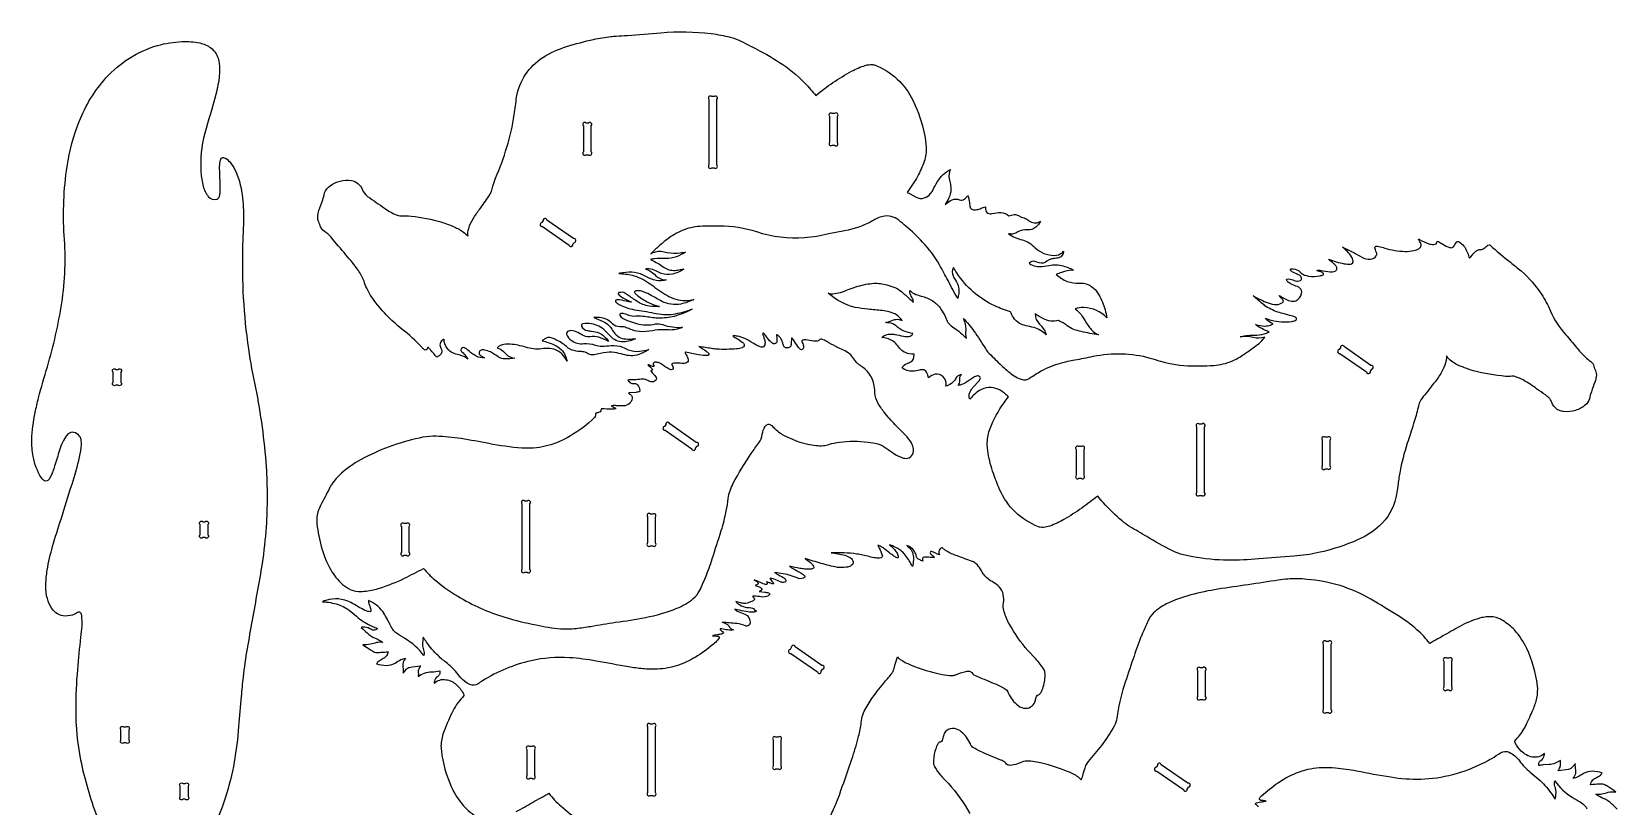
# Model space of a CAD drawing. Extents: x -16 to 86, y -47 to 59.
# Drawn here: x -16.3 to 84, y 9.8 to 58.8 of the extents above; entities that cross this region are included whole.
import ezdxf

# ---------------------------------------------------------------- set-up
doc = ezdxf.new("R2010")
doc.units = 0
doc.header["$MEASUREMENT"] = 0
doc.layers.get('0').update_dxf_attribs({"linetype": 'CONTINUOUS'})

msp = doc.modelspace()

# ---------------------------------------------------------------- linework, layer by layer
for points in [[(36.87, 46.8, -0.077275), (35.1, 46.17), (34.11, 45.98, -0.037211), (32.58, 45.73, -0.100791), (29.56, 46.11, 0.073926), (27.19, 46.48, 0.014815), (25.96, 46.46, 0.08555), (24.84, 46.19, 0.065025), (23.91, 45.66, 0.022769), (23.37, 45.21, 0.003792), (22.85, 44.73, -0.153813), (23.5, 44.89, -0.028229), (23.89, 44.81, 0.071232), (24.72, 44.79, 0.020928), (25.05, 44.83, -0.040647), (24.48, 44.54, -0.109795), (23.81, 44.43, 0.04221), (23.08, 44.41, 0.020819), (22.84, 44.37, -0.007199), (23.32, 44.12, -0.046741), (23.66, 43.89, 0.182794), (24.38, 43.68, 0.035893), (24.72, 43.73, -0.010618), (24.95, 43.76, -0.094366), (24.22, 43.44, -0.134216), (23.52, 43.49, -0.0481), (23.18, 43.65, 0.081373), (22.74, 43.78, 0.071339), (22.52, 43.76, -0.12239), (23.17, 43.34, 0.161252), (23.66, 43.09, 0.02722), (23.83, 43.07, -0.114236), (23.19, 43.03, -0.083936), (22.55, 43.3, 0.174209), (21.08, 43.52, 0.014918), (20.84, 43.48, -0.044532), (21.67, 43.37, -0.088665), (22.71, 42.9, -0.022846), (23.12, 42.6, 0.054683), (24.14, 41.97, 0.146721), (25.35, 41.79, 0.029606), (25.58, 41.84, -0.064796), (24.75, 41.55, -0.167337), (23.56, 41.72, -0.005485), (22.87, 42.1, 0.024123), (22.44, 42.31, 0.033176), (22.21, 42.38, 0.089013), (21.91, 42.38, 0.170089), (21.84, 42.34, 0.22192), (21.83, 42.31, 0.137399), (21.94, 42.15, 0.055243), (22.62, 41.7, 0.041568), (23.2, 41.45, 0.022846), (23.4, 41.39, -0.037139), (22.75, 41.42, -0.110021), (21.99, 41.72, -0.005212), (21.4, 42.12, 0.048123), (21.14, 42.27, 0.114774), (20.95, 42.29, 0.03862), (20.84, 42.28, 0.313509), (20.79, 42.22, 0.171431), (20.8, 42.19, 0.089671), (21.09, 41.95, 0.010374), (21.6, 41.7, -0.081593), (21.63, 41.68, -0.035593), (21.46, 41.7, 0.01952), (20.88, 41.81, 0.070539), (20.66, 41.8, 0.451869), (20.63, 41.71, 0.097076), (20.65, 41.67, 0.058781), (20.85, 41.53, 0.081463), (21.98, 41.16, -0.022248), (23.2, 40.95, 0.093939), (24.42, 40.94, 0.024569), (24.95, 41.06, 0.010847), (25.48, 41.22, -0.020157), (24.68, 40.88, -0.066469), (23.73, 40.67, -0.065792), (23.2, 40.66, 0.003042), (22.35, 40.77, 0.042274), (21.77, 40.77, -0.059957), (21.58, 40.8, -0.015693), (21.25, 40.91, 0.11635), (20.96, 40.95, 0.453904), (20.89, 40.84, 0.163726), (21.1, 40.63, 0.04224), (21.44, 40.48, 0.007247), (21.94, 40.32, 0.130182), (23.15, 40.29, -0.122056), (23.61, 40.25, 0.098808), (24.86, 40.08, -0.125399), (23.99, 39.91), (23.63, 39.93, 0.060326), (22.97, 39.86, -0.062485), (22.13, 39.81, -0.087563), (21.53, 39.97, 0.017569), (21.23, 40.08, 0.074366), (20.88, 40.12, -0.20073), (20.45, 40.28, 0.199223), (19.61, 40.7, 0.024896), (19.25, 40.7), (19.84, 40.44, -0.17639), (20.44, 39.88, 0.083701), (20.76, 39.52, 0.115067), (21.15, 39.36, 0.07122), (21.65, 39.34, 0.016131), (21.88, 39.36, -0.138566), (21, 39.16, -0.11634), (20.56, 39.3, -0.033733), (20.48, 39.35, -0.036095), (19.97, 39.86, 0.161002), (19.1, 40.3, 0.088956), (18.56, 40.3, 0.112838), (18.47, 40.26, 0.147491), (18.48, 40.15, 0.23616), (18.85, 39.87, 0.023665), (19.11, 39.84, -0.043302), (19.57, 39.73, -0.097684), (19.89, 39.52, -0.049839), (20.18, 39.19, 0.054867), (19.56, 39.45, 0.108319), (19.02, 39.48, -0.140495), (18.64, 39.54, -0.008789), (18.24, 39.75, 0.096641), (17.8, 39.87, 0.218382), (17.54, 39.76, 0.249625), (17.53, 39.64, 0.156745), (17.83, 39.25, 0.184598), (18.61, 39.05, -0.120437), (19.34, 38.95, 0.077319), (19.75, 38.89, 0.014914), (20.35, 38.93, -0.112337), (21.07, 38.82, -0.009591), (21.43, 38.66, 0.115371), (22.15, 38.57, 0.044111), (22.73, 38.67, -0.032921), (22.21, 38.4, -0.076833), (21.72, 38.28, -0.070617), (21.24, 38.33, 0.004981), (20.71, 38.46, 0.087094), (20.06, 38.49, 0.010336), (19.27, 38.35, -0.089414), (19, 38.36, -0.093193), (18.86, 38.43, 0.145169), (18.54, 38.54, -0.019485), (18.27, 38.55, -0.055719), (17.76, 38.69, -0.092853), (17.6, 38.79, 0.075394), (16.94, 39.25, 0.034624), (16.61, 39.4, 0.104031), (16.34, 39.43, 0.128661), (16.15, 39.35, -0.006483), (15.99, 39.23, -0.050938), (16.74, 38.97, -0.075697), (17.19, 38.67, -0.095698), (17.44, 38.3, -0.044226), (17.57, 37.93, 0.062785), (17.25, 38.38, 0.162096), (16.61, 38.72, 0.082225), (16.06, 38.73, -0.048465), (15.57, 38.7, -0.055974), (15.06, 38.79, 0.047965), (14.09, 39, 0.063583), (13.56, 38.99, 0.102623), (13.23, 38.86, 0.044404), (13.14, 38.78, -0.129064), (13.53, 38.55, -0.004692), (13.7, 38.38, 0.150716), (14.26, 38.13, -0.037771), (13.63, 38.08, -0.131228), (13.23, 38.2, 0.045153), (12.71, 38.52, 0.046271), (12.36, 38.64, 0.121482), (12.13, 38.64, 0.561306), (12.05, 38.33, 0.081253), (12.16, 38.25, 0.031173), (12.34, 38.16, -0.164332), (11.82, 38.25, -0.051963), (11.54, 38.43, -0.026721), (11.21, 38.71, 0.141452), (11.02, 38.8, 0.222824), (10.89, 38.73, 0.170388), (10.84, 38.65, 0.213865), (10.87, 38.57, 0.041939), (10.98, 38.46, -0.045973), (11.21, 38.19, -0.030051), (11.28, 38.07, 0.085568), (10.85, 38.3, 0.0105), (10.43, 38.42, -0.123432), (10.08, 38.64, -0.173002), (9.79, 39.19, 0.019325), (9.78, 39.32, 0.281839), (9.75, 39.31, 0.405111), (9.55, 38.83, -0.036902), (9.62, 38.68, -0.104585), (9.64, 38.52, -0.18404), (9.51, 38.31, -0.03475), (9.32, 38.19, 0.003764), (8.93, 38.65, 0.014501), (8.79, 38.8, 0.596695), (8.73, 38.77, -0.128211), (8.67, 38.65, 0.054321), (8.58, 38.64, -0.101634), (8.52, 38.68, -0.025411), (8.37, 38.82, 0.041596), (7.12, 39.97, -0.073389), (5.27, 41.9, -0.040639), (4.89, 42.55, -0.024731), (4.72, 43, 0.062623), (4.37, 43.66, 0.02328), (3.58, 44.66, -0.005827), (2.64, 45.77, 0.08364), (2.19, 46.16, -0.157935), (1.95, 46.49, 0.038349), (1.82, 46.84, -0.096081), (1.79, 47.06, -0.073742), (1.87, 47.47), (2.11, 48.13, 0.018659), (2.23, 48.57, -0.162701), (2.58, 49.03, -0.189484), (3.92, 49.36, -0.261299), (4.6, 48.8, 0.148558), (4.95, 48.35, -0.00352), (6.02, 47.6, 0.046817), (6.75, 47.19, 0.088085), (7.07, 47.12, -0.042163), (7.7, 47.11, -0.043741), (9.64, 46.72, -0.024565), (10.42, 46.43, -0.048788), (11.02, 46.09, -0.059356), (11.3, 45.83, -0.108501), (11.34, 46.33, -0.060466), (11.62, 46.93, -0.028692), (12.02, 47.53, 0.009413), (12.62, 48.37, 0.100813), (12.87, 48.99, -0.035893), (13.04, 49.51, 0.031511), (13.75, 51.46, 0.037806), (14.22, 53.52, -0.003205), (14.37, 54.62, -0.216015), (16.03, 57.13, -0.069912), (17.53, 57.82, -0.021328), (19.24, 58.28, -0.023565), (20.33, 58.46, -0.013168), (20.67, 58.49, 0.00522), (21.37, 58.53, 0.003527), (23.48, 58.7, -0.053417), (26.68, 58.64, -0.025899), (27.87, 58.42, -0.055993), (28.54, 58.17, 0.001003), (29.78, 57.54, -0.031462), (31.39, 56.56, -0.060575), (32.96, 55.11, -0.010754), (33.28, 54.73, -0.046883), (35.54, 56.26, -0.04869), (36.42, 56.63, -0.081642), (36.87, 56.69, -0.063611), (36.99, 56.66, -0.198631), (39.44, 54.39, -0.058116), (40.17, 52.26, -0.035838), (40.27, 51.47, -0.089662), (40.14, 50.56, -0.045121), (39.72, 49.62, -0.036666), (39.06, 48.61, -0.023452), (39.26, 48.51), (39.6, 48.32, 0.222851), (40.15, 48.26, 0.14607), (40.54, 48.53, 0.054906), (40.69, 48.75, -0.012896), (40.98, 49.29, -0.13922), (41.8, 50.06, 0.158009), (41.72, 49.48, 0.009092), (41.8, 49.12, -0.050118), (41.83, 48.77, -0.097258), (41.71, 48.26, -0.051434), (41.47, 47.84, -0.089847), (41.91, 48.14, -0.183826), (42.37, 48.14, 0.243257), (42.68, 48.17, 0.081981), (42.89, 48.4, -0.071601), (42.97, 48.15, -0.007841), (43.02, 47.79, 0.156826), (43.11, 47.57, 0.125151), (43.2, 47.52, 0.111513), (43.46, 47.52, 0.051623), (43.74, 47.6, -0.00363), (44.01, 47.7, 0.106501), (44.06, 47.4, 0.164747), (44.17, 47.29, 0.150423), (44.45, 47.27, -0.041161), (44.98, 47.34, -0.200367), (45.49, 47.12, -0.054456), (45.84, 47.2, -0.131571), (46.11, 47.15, 0.027432), (46.29, 47.04, 0.053604), (46.47, 46.99, -0.084801), (46.69, 46.87, 0.083777), (47.01, 46.7, 0.174385), (47.37, 46.72, 0.042347), (47.5, 46.79, -0.089339), (47.2, 46.4, -0.210001), (46.67, 46.24, 0.161804), (46.07, 46.11, -0.093831), (45.77, 45.98, -0.090753), (45.48, 45.99, 0.09816), (46.35, 45.61, -0.144594), (47.15, 45.11, 0.181324), (48.37, 44.62, 0.170319), (48.86, 44.79, 0.052754), (48.96, 44.89, -0.34699), (48.65, 44.48, -0.049245), (48.32, 44.42, 0.025747), (48.1, 44.37, 0.13046), (47.89, 44.25, -0.248853), (47.41, 44.15), (47.13, 44.24, 0.302176), (46.79, 44.13, 0.155179), (47.21, 43.94, 0.065991), (47.61, 43.93, 0.003016), (48.15, 44.01, -0.117264), (49.04, 43.93, -0.039128), (49.58, 43.7, 0.029064), (49.09, 43.63, 0.036436), (48.83, 43.55, -0.008261), (48.49, 43.42, 0.08934), (49.19, 42.98, 0.101551), (49.94, 42.88, -0.036446), (50.3, 42.85, -0.14709), (50.85, 42.56, -0.071767), (51.18, 42.14, -0.069511), (51.58, 41.18, -0.024176), (51.7, 40.68, 0.181871), (50.24, 41.34, 0.107613), (49.68, 41.24, -0.093873), (50.06, 40.88, -0.029264), (50.4, 40.35, 0.074595), (50.83, 39.82, 0.069588), (51.17, 39.6, -0.013197), (50.07, 39.81, -0.024847), (49.6, 39.94, -0.079635), (49.19, 40.18, 0.043114), (48.92, 40.36, 0.024478), (48.63, 40.5, -0.173856), (47.68, 40.62, -0.039348), (47.16, 40.93, 0.210702), (47.44, 40.28, -0.10802), (47.81, 39.74, -0.030355), (47.85, 39.61, 0.121798), (47.09, 40.06, 0.015101), (46.56, 40.18, -0.06159), (46.17, 40.33, -0.122919), (45.78, 40.7, -0.053842), (45.6, 41.06, -0.02975), (44.61, 41.43, -0.139378), (42.2, 43.52, -0.01452), (41.99, 43.85, 0.242159), (41.97, 43.33, 0.052672), (42.12, 43.05, -0.204706), (42.31, 42.12, -0.029344), (42.26, 41.9, -0.01076), (41.65, 43.03, 0.005037), (41.11, 44.03, 0.061632), (40.04, 45.47, 0.031167), (38.99, 46.47, 0.004506), (38.53, 46.85, 0.22692), (37.52, 47.09, 0.063206), (37.19, 46.98, 0.010826)], [(26.53, 54.48), (26.53, 50.34, 1), (26.71, 50.16), (26.86, 50.16, 1), (27.03, 50.34), (27.03, 54.48, 1), (26.86, 54.66), (26.71, 54.66, 1)], [(34.16, 53.41), (34.16, 51.76, 1), (34.33, 51.59), (34.48, 51.59, 1), (34.66, 51.76), (34.66, 53.41, 1), (34.48, 53.59), (34.33, 53.59, 1)], [(18.59, 52.81), (18.59, 51.16, 1), (18.76, 50.99), (18.91, 50.99, 1), (19.09, 51.16), (19.09, 52.81, 1), (18.91, 52.99), (18.76, 52.99, 1)], [(16.01, 46.45), (17.69, 45.28, 1), (17.93, 45.33), (18.02, 45.45, 1), (17.97, 45.69), (16.29, 46.86, 1), (16.05, 46.82), (15.96, 46.7, 1)], [(47.53, 37.32, -0.060024), (48.78, 37.82, -0.026905), (49.66, 38.02, 0.006897), (50.83, 38.25, -0.11844), (54.43, 38.14, -0.007857), (55.08, 37.94, 0.061216), (57.05, 37.64, 0.012749), (57.56, 37.64, 0.008183), (58.45, 37.67, 0.089349), (59.63, 37.96, 0.051451), (60.36, 38.37, 0.005475), (61.22, 38.99, 0.04622), (61.57, 39.32, 0.026546), (61.68, 39.46, -0.139855), (60.94, 39.43, 0.096416), (60.13, 39.47, -0.049389), (60.64, 39.57, -0.020222), (61.03, 39.58, 0.067289), (61.63, 39.67, 0.014755), (61.96, 39.77, 0.058169), (61.86, 39.83, -0.039004), (61.36, 40.07, -0.043862), (61.09, 40.26, 0.065993), (61.68, 40.16, 0.087476), (62.04, 40.22, 0.025119), (62.2, 40.29, -0.067805), (61.82, 40.54, -0.031887), (61.71, 40.66, 0.018933), (62.09, 40.53, 0.088966), (63.39, 40.45, 0.05601), (63.61, 40.51, 0.243836), (63.69, 40.6, 0.265565), (63.64, 40.7, 0.077446), (63.46, 40.78, -0.005665), (62.61, 41.01, -0.069675), (61.75, 41.4, -0.023655), (61.63, 41.49, -0.004476), (60.94, 42.08, 0.043569), (61.89, 41.62, 0.087447), (62.42, 41.52, 0.146581), (62.81, 41.65, 0.170707), (62.85, 41.72, 0.114467), (62.85, 41.76, 0.107319), (62.72, 41.93, -0.04766), (62.58, 42.09, 0.066227), (63.28, 41.75, 0.174071), (63.65, 41.76, 0.214738), (64.01, 42.22, 0.288221), (63.89, 42.56, 0.073325), (63.74, 42.65, -0.014117), (63.36, 42.8, -0.085914), (63.1, 42.99, -0.162588), (63.05, 43.08, -0.318745), (63.09, 43.13, -0.128668), (63.28, 43.13, 0.008318), (63.62, 43.02, 0.159993), (63.93, 43.04, 0.2165), (64, 43.13, 0.2165), (63.98, 43.24, 0.132081), (63.82, 43.4, 0.032329), (63.45, 43.57, -0.154477), (63.3, 43.69, -0.348708), (63.31, 43.75, -0.119073), (63.37, 43.78, -0.186777), (63.8, 43.66, -0.02424), (63.97, 43.51, 0.130276), (64.44, 43.32, 0.086555), (65.18, 43.34, 0.079177), (65.36, 43.4, 0.209395), (65.4, 43.46, 0.239368), (65.38, 43.5, 0.058866), (65.28, 43.56, 0.019507), (65.01, 43.64, -0.098528), (64.96, 43.66, -0.344696), (64.97, 43.67, -0.099099), (65.23, 43.68, 0.019901), (65.81, 43.59, 0.117073), (66.12, 43.63, 0.234639), (66.24, 43.78, 0.197123), (66.19, 43.94, 0.052399), (66.05, 44.1, 0.007678), (65.71, 44.38, 0.04953), (66.7, 44.1, 0.071504), (67.1, 44.08, 0.145696), (67.23, 44.14, 0.235866), (67.27, 44.26, 0.09077), (67.16, 44.54, 0.066468), (66.9, 44.87, 0.028314), (66.59, 45.14, -0.020164), (67.3, 44.8, 0.00905), (67.86, 44.49, 0.140381), (68.35, 44.38, 0.218804), (68.73, 44.6, 0.068975), (68.76, 44.67, 0.15262), (68.77, 44.72, -0.004455), (68.65, 45.05, -0.221828), (68.66, 45.17, -0.196113), (68.72, 45.2, -0.064343), (68.88, 45.19, -0.026667), (69.26, 45.09, 0.066542), (70.54, 44.88, 0.058194), (71.11, 44.93, 0.066773), (71.42, 45.05, 0.053432), (71.51, 45.13, 0.231168), (71.56, 45.31, 0.102203), (71.42, 45.6, -0.134893), (71.4, 45.65), (71.41, 45.65, -0.090673), (71.47, 45.63, 0.059624), (72.05, 45.36, 0.067075), (72.36, 45.31, 0.123993), (72.52, 45.36, 0.247417), (72.58, 45.5, -0.229889), (72.59, 45.51, -0.229889), (72.6, 45.52, -0.072169), (72.83, 45.39, 0.037548), (73.26, 45.16, 0.069865), (73.46, 45.11, 0.294519), (73.65, 45.22, -0.04308), (73.8, 45.46, -0.401215), (73.97, 45.49, -0.145711), (74.46, 44.87, -0.036201), (74.59, 44.51, 0.159044), (74.62, 44.46, 0.243184), (74.63, 44.46, 0.068466), (74.71, 44.54, -0.050308), (75.03, 44.89, -0.146785), (75.24, 44.99, 0.090196), (75.4, 45, 0.075969), (75.48, 45.04, 0.029519), (75.73, 45.23, -0.17636), (75.86, 45.29, -0.128248), (75.92, 45.27, 0.015214), (77.22, 44.19, -0.007968), (77.89, 43.64, -0.064925), (79.17, 42.18, -0.042601), (79.74, 41.11, 0.082686), (80.71, 39.61, -0.012009), (81.38, 38.81, 0.024761), (81.94, 38.21, 0.033993), (82.29, 37.92, -0.154704), (82.49, 37.62, 0.043632), (82.62, 37.26, -0.080145), (82.65, 37.08, -0.081761), (82.55, 36.61, -0.001832), (82.33, 36.01, 0.030208), (82.21, 35.56, -0.139873), (81.95, 35.17, -0.111014), (81.33, 34.83, -0.105465), (80.59, 34.75, -0.054794), (80.31, 34.82, -0.174306), (79.88, 35.23, 0.010466), (79.75, 35.49, 0.083938), (79.62, 35.65, 0.019196), (79.42, 35.81, 0.002911), (78.87, 36.19, 0.030588), (78.02, 36.75, 0.052568), (77.54, 36.96, 0.10082), (77.3, 36.99, -0.042068), (76.9, 36.98, -0.043879), (74.88, 37.33, -0.046563), (73.76, 37.76, -0.052273), (73.4, 38, -0.0785), (73.17, 38.28, -0.062835), (73.14, 37.98, -0.062242), (72.94, 37.41, -0.042795), (72.56, 36.79, -0.010913), (71.78, 35.8, 0.039162), (71.49, 35.38, 0.086462), (71.37, 35.02, -0.02138), (71.09, 33.99, -0.003614), (70.69, 32.75, 0.033184), (70.21, 30.89, 0.013673), (70.09, 30.06, -0.018991), (69.97, 29.32, -0.153249), (68.94, 27.54, -0.086144), (67.59, 26.66, -0.048038), (65.08, 25.84, -0.039046), (63.51, 25.62, 0.008145), (61.3, 25.44, -0.020962), (59.36, 25.36, -0.042897), (57.12, 25.57, -0.018722), (56.35, 25.75, -0.048142), (55.8, 25.98, -0.019077), (54.22, 26.85, 0.001032), (53.13, 27.49, -0.043197), (52.65, 27.84, -0.030113), (51.47, 28.99, -0.012571), (51.12, 29.41, -0.002815), (50.11, 28.66, -0.021314), (48.97, 27.93, -0.047162), (48.09, 27.52, -0.050786), (47.68, 27.43, -0.052064), (47.48, 27.44, -0.046848), (47.37, 27.47, -0.198745), (44.91, 29.83, -0.010922), (44.52, 30.84, -0.041752), (44.18, 32.12, -0.038533), (44.13, 32.8, -0.085414), (44.31, 33.68, -0.063073), (45.19, 35.31, -0.013881), (45.47, 35.68, 0.07033), (44.94, 36.1, 0.106415), (44.37, 36.28, 0.137204), (43.76, 36.15, 0.070326), (43.34, 35.86, 0.03528), (43.03, 35.53, -0.214482), (43.02, 35.95, -0.056294), (43.13, 36.14, -0.029293), (43.26, 36.31), (43.58, 36.66, 0.095739), (43.69, 36.84, 0.361508), (43.62, 36.98, 0.062296), (43.52, 37.02, 0.097329), (43.26, 36.91, -0.015363), (42.75, 36.58, -0.055436), (42.41, 36.43, -0.027), (42.29, 36.41, 0.229076), (42.39, 36.72, -0.20886), (42.5, 37.1, 0.204583), (42.19, 36.92, -0.01701), (42.03, 36.69, -0.107431), (41.67, 36.42, -0.022426), (41.52, 36.35, 0.218715), (41.44, 36.83, 0.242778), (40.96, 37.12, 0.171232), (40.53, 36.97, 0.034254), (40.42, 36.88, 0.081289), (40.29, 37.25, 0.25792), (40.05, 37.4, 0.078083), (39.84, 37.37, -0.053326), (39.42, 37.3, -0.16523), (38.74, 37.51, -0.175657), (39.06, 37.8, 0.005145), (39.29, 37.89, 0.236793), (39.47, 38.11, 0.068717), (39.5, 38.38, -0.102193), (38.95, 38.48, -0.091661), (38.67, 38.67, -0.024354), (38.41, 38.98, 0.156728), (37.8, 39.38, 0.053509), (37.47, 39.44, -0.192673), (38.03, 39.65, -0.043553), (38.28, 39.63, -0.010002), (38.83, 39.52, 0.086102), (39.17, 39.5, 0.218087), (39.43, 39.68, -0.046167), (38.87, 39.84, -0.090848), (38.36, 40.17, 0.149532), (37.93, 40.36, 0.026028), (37.69, 40.38, 0.07783), (38.16, 40.53, -0.161023), (38.56, 40.57, -0.037766), (38.75, 40.52, 0.165958), (37.93, 41.06, 0.039609), (37.49, 41.14, 0.008312), (36.58, 41.22, -0.030816), (35.78, 41.34, -0.124774), (34.07, 42.24, 0.102599), (34.46, 42.21, 0.05696), (34.98, 42.33, -0.005446), (35.95, 42.67, -0.063267), (36.95, 42.86, -0.07925), (37.78, 42.76, -0.027942), (38.28, 42.6, -0.072777), (38.7, 42.34, -0.014963), (39.24, 41.86, 0.011762), (39.46, 41.67, 0.165033), (39.36, 41.98, -0.068669), (39.24, 42.28, -0.044831), (39.23, 42.41, 0.102565), (39.62, 42.16, 0.031077), (40.05, 42.03, -0.08323), (40.73, 41.72, -0.090544), (41.2, 41.23, -0.04834), (41.48, 40.73), (41.6, 40.46, 0.111776), (41.83, 40.19, 0.01406), (42.21, 39.91, -0.0413), (42.65, 39.55, -0.027196), (42.81, 39.37, -0.080142), (42.79, 39.92, 0.081198), (42.75, 40.26, 0.019253), (42.63, 40.64, -0.036203), (43.29, 39.84, -0.018061), (44.01, 38.73, 0.066101), (44.35, 38.33, 0.010585), (45.11, 37.59, 0.032776), (45.83, 37.01, 0.067084), (46.27, 36.8, 0.097391), (46.58, 36.77, 0.105543), (46.8, 36.86, -0.019666)], [(19.51, 34.68, 0.082345), (19.38, 34.64, 0.086341), (19.35, 34.61, -0.03195), (19.36, 34.52, -0.15054), (19.3, 34.38, -0.059846), (19.13, 34.21, -0.050654), (17.56, 33.09, -0.142312), (14.7, 32.44, -0.026048), (12.61, 32.73, 0.005153), (10.86, 33.05, 0.031575), (9.28, 33.19, 0.046782), (8.45, 33.13, 0.071025), (4.73, 31.83, 0.057472), (3.3, 30.86, 0.060882), (2.66, 30.13, 0.028586), (2.54, 29.91, -0.003012), (1.97, 28.81, 0.097685), (1.73, 27.99, 0.045518), (1.74, 27.65, 0.005908), (1.86, 26.9, 0.047138), (2.29, 25.42, 0.055653), (2.85, 24.39, 0.102248), (3.73, 23.57, 0.115963), (4.37, 23.39, 0.053288), (4.86, 23.41, 0.043687), (5.72, 23.6, 0.039482), (7.27, 24.22, 0.006056), (8.49, 24.84, 0.048261), (9.19, 24.13, 0.043376), (10.65, 23.08, 0.064583), (13.62, 21.76, 0.027031), (15.6, 21.27, 0.032606), (17.15, 21.03, 0.043967), (18.13, 21.05, 0.013078), (19.06, 21.18, -0.004053), (20.62, 21.44, 0.015326), (22.52, 21.74, 0.044972), (24.5, 22.32, 0.076826), (25.54, 22.93, 0.093593), (25.94, 23.43, 0.007772), (26.31, 24.27, 0.018314), (26.74, 25.45, 0.001774), (27.31, 27.24, 0.02484), (27.63, 28.48, 0.018656), (27.75, 29.26, -0.086151), (28.07, 30.22, -0.031181), (29.21, 32.1, -0.020224), (29.69, 32.78, 0.105478), (29.9, 33.32, -0.085597), (30.08, 33.82, -0.14193), (30.23, 33.94, -0.198388), (30.42, 33.92, -0.049809), (30.5, 33.87, -0.019512), (30.71, 33.66, 0.068605), (31.34, 33.22, 0.088386), (33.29, 32.61, 0.043529), (33.77, 32.6, 0.070038), (34.12, 32.68, -0.049937), (34.79, 32.82, -0.059276), (36.59, 32.83, -0.03501), (37.2, 32.71, -0.088536), (37.73, 32.45, 0.016445), (38.28, 32.07, 0.04828), (38.76, 31.84, 0.121653), (39.09, 31.8, 0.229564), (39.4, 32.05, 0.183065), (39.45, 32.48, 0.0741), (39.33, 32.78, 0.059793), (38.96, 33.27), (38.31, 33.92, -0.021301), (37.61, 34.71, -0.039028), (37.21, 35.31, -0.112701), (37.03, 35.92, 0.094458), (36.85, 36.82, 0.125859), (36.3, 37.52, 0.014312), (36.04, 37.7, -0.049645), (35.89, 37.84), (35.57, 38.25, 0.144458), (34.84, 38.72, -0.031789), (34.55, 38.86, -0.003191), (33.98, 39.19, 0.05546), (33.67, 39.32, 0.160501), (33.55, 39.31, 0.061987), (33.48, 39.25, -0.147627), (33.37, 39.2, -0.070873), (33.14, 39.21, 0.014596), (32.66, 39.28, 0.094941), (32.44, 39.26, 0.390917), (32.4, 39.18, 0.008493), (32.47, 39.05, -0.202589), (32.48, 38.75, -0.083427), (32.43, 38.68, -0.345496), (32.32, 38.68, -0.091209), (32.15, 38.86, -0.016832), (31.88, 39.28, 0.075832), (31.79, 39.39), (31.78, 39.4, 0.233552), (31.76, 39.39, 0.124737), (31.75, 39.35), (31.74, 39.09, -0.059935), (31.7, 38.89, -0.25689), (31.57, 38.79, -0.058485), (31.42, 38.78, -0.249686), (31.27, 38.89, -0.068745), (31.2, 39.1, 0.066175), (31.05, 39.41, 0.04358), (30.91, 39.56, 0.060807), (30.85, 39.61, 0.472878), (30.8, 39.58, 0.075649), (30.8, 39.54, -0.09495), (30.82, 39.16, -0.42237), (30.62, 39.04, -0.105338), (30.42, 39.18, -0.032003), (30.32, 39.29), (30.06, 39.63, 0.093521), (29.97, 39.71), (29.94, 39.72, 0.369649), (29.93, 39.71, 0.174259), (29.93, 39.61, -0.047028), (30.07, 39.21, -0.116147), (30.06, 38.97, -0.11153), (29.99, 38.85, -0.202069), (29.89, 38.83, -0.084558), (29.77, 38.85, -0.053131), (29.46, 39, 0.015004), (28.79, 39.37, 0.062945), (28.33, 39.52, 0.053592), (28.07, 39.54, 0.319479), (28.05, 39.53, 0.319479), (28.06, 39.51, 0.048027), (28.29, 39.38, -0.04057), (28.64, 39.15, -0.106961), (28.76, 39, -0.328241), (28.72, 38.85, -0.125666), (28.63, 38.79, -0.067799), (28.28, 38.72, -0.03762), (27.03, 38.7, -0.012315), (26.7, 38.74, -0.007331), (25.89, 38.87, -0.035142), (26.36, 38.57, -0.057449), (26.52, 38.42, -0.469217), (26.49, 38.31, -0.116414), (26.45, 38.3, -0.064152), (25.87, 38.34, -0.0102), (25.05, 38.51, 0.204969), (25.02, 38.5, 0.222352), (25.04, 38.42, -0.036978), (25.2, 38.12, -0.170886), (25.22, 37.94, -0.225008), (25.11, 37.83, -0.100037), (24.81, 37.8, 0.010378), (24.41, 37.82, 0.080012), (24.23, 37.8, 0.384132), (24.19, 37.72, 0.117039), (24.24, 37.6, -0.171824), (24.26, 37.47, -0.34074), (24.15, 37.4, -0.109843), (24.02, 37.44, -0.018226), (23.53, 37.75, 0.052653), (23.32, 37.85, 0.102638), (23.1, 37.87, 0.562249), (23.04, 37.67, -0.372339), (23.04, 37.6, -0.200858), (23.02, 37.6, -0.106497), (22.91, 37.62, 0.020512), (22.77, 37.68, 0.103659), (22.67, 37.71, 0.083411), (22.71, 37.66, -0.031762), (22.9, 37.5, -0.099193), (22.96, 37.42, -0.214829), (22.95, 37.38, -0.101441), (22.88, 37.35, 0.447802), (22.87, 37.3, 0.085706), (22.96, 37.18, -0.03302), (23.15, 36.97, -0.13302), (23.21, 36.82, -0.232017), (23.16, 36.72, -0.244308), (22.85, 36.64, -0.070196), (22.6, 36.74, 0.134645), (22.24, 36.81, -0.040828), (21.82, 36.76, 0.01867), (21.46, 36.75, 0.138724), (21.41, 36.73, 0.294696), (21.43, 36.7, -0.108199), (21.53, 36.6, 0.222845), (21.7, 36.52), (21.83, 36.53, -0.212445), (22.02, 36.44, -0.162122), (22.16, 36.09, -0.309854), (22.12, 36.01, -0.076555), (21.91, 35.97), (21.53, 35.94, 0.046575), (21.46, 35.92, 0.190092), (21.45, 35.91, 0.18074), (21.48, 35.88, -0.375641), (21.67, 35.59, -0.395659), (21.13, 35.12, 0.019802), (20.77, 35.12, 0.021501), (20.47, 35.13, 0.057296), (20.36, 35.11, 0.330216), (20.37, 35.09, 0.078164), (20.47, 35.05, 0.015068), (20.6, 34.99, -0.16683), (20.64, 34.95, -0.193703), (20.62, 34.93, -0.056802), (20.4, 34.91, 0.002703), (19.73, 34.92, -0.281705), (19.59, 34.71, -0.064439)], [(66.43, 38.43), (68.11, 37.26, 1), (68.36, 37.3), (68.44, 37.43, 1), (68.39, 37.67), (66.71, 38.84, 1), (66.47, 38.79), (66.38, 38.67, 1)], [(-10.65, 37.25), (-10.65, 36.6, -1), (-10.83, 36.42), (-10.97, 36.42, -1), (-11.15, 36.6), (-11.15, 37.25, -1), (-10.97, 37.42), (-10.83, 37.42, -1)], [(23.77, 33.57), (25.45, 32.4, 1), (25.69, 32.44), (25.78, 32.56, 1), (25.73, 32.81), (24.05, 33.98, 1), (23.81, 33.93), (23.72, 33.81, 1)], [(57.37, 33.78), (57.37, 29.64, 1), (57.55, 29.46), (57.69, 29.46, 1), (57.87, 29.64), (57.87, 33.78, 1), (57.69, 33.96), (57.55, 33.96, 1)], [(65.31, 32.96), (65.31, 31.31, 1), (65.49, 31.13), (65.64, 31.13, 1), (65.81, 31.31), (65.81, 32.96, 1), (65.64, 33.13), (65.49, 33.13, 1)], [(49.75, 32.36), (49.75, 30.71, 1), (49.92, 30.54), (50.07, 30.54, 1), (50.25, 30.71), (50.25, 32.36, 1), (50.07, 32.54), (49.92, 32.54, 1)], [(14.71, 28.92), (14.71, 24.78, 1), (14.88, 24.6), (15.03, 24.6, 1), (15.21, 24.78), (15.21, 28.92, 1), (15.03, 29.1), (14.88, 29.1, 1)], [(22.65, 28.1), (22.65, 26.45, 1), (22.83, 26.27), (22.98, 26.27, 1), (23.15, 26.45), (23.15, 28.1, 1), (22.98, 28.27), (22.83, 28.27, 1)], [(-5.15, 27.61), (-5.15, 26.97, -1), (-5.33, 26.79), (-5.47, 26.79, -1), (-5.65, 26.97), (-5.65, 27.61, -1), (-5.47, 27.79), (-5.33, 27.79, -1)], [(7.08, 27.5), (7.08, 25.85, 1), (7.26, 25.67), (7.41, 25.67, 1), (7.58, 25.85), (7.58, 27.5, 1), (7.41, 27.67), (7.26, 27.67, 1)], [(65.38, 20.06), (65.38, 15.91, 1), (65.55, 15.73), (65.7, 15.73, 1), (65.88, 15.91), (65.88, 20.06, 1), (65.7, 20.23), (65.55, 20.23, 1)], [(31.7, 19.47), (33.39, 18.3, 1), (33.63, 18.35), (33.72, 18.47, 1), (33.67, 18.71), (31.99, 19.88, 1), (31.74, 19.84), (31.66, 19.72, 1)], [(73, 18.98), (73, 17.34, 1), (73.18, 17.16), (73.32, 17.16, 1), (73.5, 17.34), (73.5, 18.98, 1), (73.32, 19.16), (73.18, 19.16, 1)], [(57.43, 18.38), (57.43, 16.74, 1), (57.61, 16.56), (57.75, 16.56, 1), (57.93, 16.74), (57.93, 18.38, 1), (57.75, 18.56), (57.61, 18.56, 1)], [(22.65, 14.83), (22.65, 10.68, 1), (22.82, 10.5), (22.97, 10.5, 1), (23.15, 10.68), (23.15, 14.83, 1), (22.97, 15), (22.82, 15, 1)], [(-10.15, 14.64), (-10.15, 13.99, -1), (-10.33, 13.82), (-10.47, 13.82, -1), (-10.65, 13.99), (-10.65, 14.64, -1), (-10.47, 14.82), (-10.33, 14.82, -1)], [(30.59, 14), (30.59, 12.35, 1), (30.77, 12.18), (30.91, 12.18, 1), (31.09, 12.35), (31.09, 14, 1), (30.91, 14.18), (30.77, 14.18, 1)], [(15.02, 13.4), (15.02, 11.75, 1), (15.2, 11.58), (15.34, 11.58, 1), (15.52, 11.75), (15.52, 13.4, 1), (15.34, 13.58), (15.2, 13.58, 1)], [(54.85, 12.02), (56.53, 10.86, 1), (56.78, 10.9), (56.86, 11.02, 1), (56.82, 11.27), (55.13, 12.43, 1), (54.89, 12.39), (54.81, 12.27, 1)], [(-6.4, 11.07), (-6.4, 10.42, -1), (-6.58, 10.25), (-6.72, 10.25, -1), (-6.9, 10.42), (-6.9, 11.07, -1), (-6.72, 11.25), (-6.58, 11.25, -1)]]:
    msp.add_lwpolyline(points, format="xyb", close=True)
for points in [[(-12.14, 9.12, -0.039625), (-13.18, 12.72, -0.049476), (-13.49, 15.94, -0.022444), (-13.38, 18.46, -0.00779), (-13.18, 20.5, 0.008034), (-13.11, 21.2, 0.042821), (-13.13, 21.86, 0.128874), (-13.2, 22.04, 0.269743), (-13.33, 22.08, 0.103055), (-13.47, 22.02, 0.013564), (-13.58, 21.94, -0.093815), (-14.17, 21.83, -0.235984), (-15.02, 22.31, -0.090643), (-15.3, 22.93, -0.071947), (-15.4, 23.83, -0.031646), (-15.31, 24.73, -0.029056), (-14.97, 26.23, -0.009413), (-14.44, 27.96, -0.004131), (-13.74, 30.17, 0.019777), (-13.26, 31.88, 0.045657), (-13.15, 32.67, 0.043946), (-13.17, 32.99, 0.09576), (-13.26, 33.21, 0.168259), (-13.64, 33.44, 0.217439), (-13.97, 33.34, 0.081522), (-14.16, 33.14, 0.052266), (-14.4, 32.68, 0.020404), (-14.57, 32.19, 0.005948), (-14.88, 31.19, -0.046261), (-15.14, 30.56, -0.133099), (-15.32, 30.37, -0.258398), (-15.49, 30.37, -0.109508), (-15.68, 30.56, -0.093284), (-16.2, 31.92, -0.054545), (-16.29, 32.98, -0.040254), (-16.07, 34.69, -0.014195), (-15.86, 35.62, -0.008575), (-15.3, 37.59, 0.031501), (-14.39, 41.62, 0.058313), (-14.24, 45.89, -0.053062), (-14.05, 50.25, -0.054235), (-13.29, 53.09, -0.088599), (-11.6, 55.84, -0.139104), (-8.33, 57.89, -0.05795), (-6.79, 58.14, -0.056104), (-5.66, 58.05, -0.101363), (-4.96, 57.74, -0.159217), (-4.51, 57.08, -0.079945), (-4.41, 56.41, -0.028165), (-4.43, 56.01, -0.037801), (-4.65, 54.79, -0.003663), (-5.35, 52.34, 0.082299), (-5.59, 49.88, 0.04191), (-5.45, 48.99, 0.098123), (-5.13, 48.35, 0.316092), (-4.57, 48.18, 0.201062), (-4.44, 48.31, 0.080538), (-4.38, 48.58, 0.037715), (-4.37, 49.06, -0.009499), (-4.41, 50.24, -0.054076), (-4.36, 50.64, -0.103436), (-4.29, 50.76, -0.289983), (-4.12, 50.8, -0.046971), (-3.99, 50.74, -0.071236), (-3.71, 50.46, -0.068005), (-3.37, 49.88, -0.075388), (-2.96, 48.26, -0.033942), (-2.91, 46.7), (-2.96, 45.18, 0.04212), (-2.59, 38.71, 0.016166), (-2.14, 36.26, -0.031201), (-1.47, 31.27, -0.032379), (-1.47, 27.47, -0.022818), (-1.73, 25.15, -0.00812), (-2.03, 23.37, 0.001249), (-2.67, 19.78, 0.01376), (-2.93, 17.97, 0.005182), (-3.05, 16.75, 0.005052), (-3.22, 14.86, -0.060313), (-4.03, 10.38, -0.046615), (-5.07, 7.93, -0.05196)], [(34.25, 9.27, 0.003123), (34.67, 10.22, 0.020133), (34.88, 10.8, -0.002128), (35.57, 12.79, 0.018421), (35.97, 14.13, 0.019185), (36.15, 14.99, -0.018648), (36.22, 15.47, -0.051371), (36.3, 15.71, -0.037378), (36.79, 16.55, -0.023851), (37.58, 17.59, -0.009852), (38.06, 18.15, 0.073375), (38.17, 18.33, 0.034553), (38.29, 18.71, -0.026228), (38.46, 19.26, 0.132925), (38.54, 19.15, 0.039108), (38.63, 19.09, 0.049597), (39.28, 18.75, 0.051375), (41.27, 18.14, 0.048939), (41.91, 18.08, 0.06389), (42.13, 18.11, -0.039626), (42.77, 18.33, -0.090769), (43.01, 18.34, -0.211409), (43.2, 18.21, 0.098458), (43.22, 18.17, 0.061397), (43.51, 18.01, -0.003069), (44.65, 17.54, -0.025073), (45.16, 17.29, -0.069579), (45.39, 17.11, -0.103534), (45.46, 16.98, 0.1284), (46.08, 16.17, 0.159147), (46.56, 16, 0.344923), (47.17, 16.5, -0.024996), (47.24, 16.75, -0.199538), (47.34, 16.86, 0.163075), (47.46, 16.92, 0.061953), (47.51, 16.98, 0.069824), (47.67, 17.35, 0.082306), (47.79, 18.21, 0.047559), (47.76, 18.35, 0.061785), (47.72, 18.44, 0.051087), (47.2, 19.12), (46.7, 19.66, -0.054219), (45.53, 21.32, -0.048917), (45.2, 22.09, -0.061294), (45.14, 22.5, -0.032725), (45.17, 22.77, 0.095818), (45.11, 23.33, 0.144382), (44.81, 23.75, 0.050689), (44.43, 24.01, -0.03778), (44.1, 24.25, -0.063981), (43.88, 24.5, 0.002457), (43.63, 24.89, 0.059957), (43.43, 25.14, 0.071196), (43.19, 25.28, 0.015598), (42.72, 25.45, 0.003317), (41.95, 25.74, -0.068247), (41.35, 26.08, 0.140986), (41.27, 26.14, 0.219461), (41.2, 26.13, 0.314452), (41.07, 25.81, 0.083699), (41.11, 25.73, -0.27234), (41.11, 25.7, -0.256875), (41.1, 25.7, -0.056413), (40.87, 25.8, 0.020485), (40.67, 25.89, 0.057873), (40.57, 25.92, 0.28392), (40.52, 25.83, 0.157772), (40.57, 25.74, 0.028303), (40.72, 25.61, -0.088738), (40.77, 25.55, -0.374939), (40.76, 25.53, -0.108576), (40.64, 25.53, 0.027385), (40.24, 25.56, 0.092985), (40.08, 25.53, 0.359122), (40.03, 25.43, 0.017581), (40.06, 25.31, -0.023954), (39.82, 25.4, -0.127415), (39.68, 25.51, -0.122742), (39.64, 25.65, 0.109031), (39.55, 25.87, 0.110401), (39.25, 26.2, 0.093667), (39.04, 26.28, -0.066918), (39.31, 26.01, -0.126769), (39.45, 25.65, -0.043127), (39.44, 25.14, -0.060651), (39.4, 24.96, 0.038289), (38.97, 25.65, 0.098612), (38.47, 26.1, 0.008085), (38.02, 26.32, 0.067276), (37.95, 26.34, -0.041285), (38.35, 25.92, -0.092868), (38.48, 25.67, -0.055335), (38.5, 25.55, -0.57281), (38.43, 25.51, -0.076759), (38.23, 25.62, 0.013057), (37.95, 25.82, 0.004919), (37.57, 26.12, 0.063904), (37.28, 26.28, 0.061873), (37.23, 26.3, 0.463224), (37.21, 26.28, 0.054751), (37.29, 26.13, -0.058513), (37.49, 25.67, -0.433034), (37.4, 25.5, -0.097951), (37.07, 25.5, -0.011897), (36.26, 25.68, 0.019995), (35.89, 25.75, 0.040895), (34.25, 25.83, -0.033647), (35.13, 25.67, -0.080578), (35.48, 25.51, -0.214232), (35.65, 25.25, -0.281608), (35.53, 25.02, -0.115371), (35.3, 24.93, -0.056117), (34.83, 24.89, -0.03448), (34.65, 24.91, -0.022702), (33.63, 25.16, -0.001426), (32.62, 25.46, -0.035181), (32.95, 25.21, -0.035614), (33.1, 25.05, -0.145757), (33.16, 24.91, -0.267594), (33.1, 24.83, -0.104965), (32.94, 24.79, -0.050353), (32.6, 24.8, -0.018117), (32.28, 24.84, -0.009881), (31.63, 24.98, 0.042433), (31.8, 24.86, -0.008818), (32.41, 24.51, -0.061206), (32.57, 24.38, -0.089853), (32.6, 24.31, -0.274847), (32.58, 24.26, -0.1213), (32.41, 24.2), (32.23, 24.19, 0.069345), (31.22, 24.5, -0.006492), (30.68, 24.59, 0.030718), (30.84, 24.48, -0.002346), (31.23, 24.27, -0.084085), (31.38, 24.14, -0.466609), (31.32, 23.97, -0.15354), (31.18, 23.96, -0.054313), (31.1, 23.98, -0.00554), (30.65, 24.16, 0.085365), (30.38, 24.21, -0.018522), (30.56, 23.99, -0.051229), (30.61, 23.91, -0.481999), (30.59, 23.87, -0.09259), (30.38, 23.92, 0.011901), (30.18, 24, -0.112707), (30.22, 23.88, -0.423502), (30.16, 23.83, -0.088119), (30.04, 23.84, -0.028039), (29.72, 23.98, 0.010223), (29.4, 24.12, -0.092817), (29.63, 23.96, -0.381737), (29.63, 23.85, -0.118381), (29.45, 23.77), (29.7, 23.67, -0.093922), (29.86, 23.57, -0.459724), (29.85, 23.46, -0.101881), (29.7, 23.38), (30.07, 23.34, -0.030209), (30.29, 23.3, -0.160547), (30.37, 23.25, -0.309309), (30.36, 23.19, -0.216388), (29.94, 23.03, -0.009221), (29.5, 23.09, 0.065613), (29.28, 23.07, -0.108762), (29.4, 22.95, -0.200371), (29.41, 22.87, -0.133326), (29.32, 22.8, -0.057301), (29.16, 22.73, 0.016793), (28.95, 22.64, -0.092747), (28.78, 22.62, -0.049995), (28.52, 22.67, -0.004888), (28.23, 22.76, 0.106088), (28.39, 22.6, 0.094239), (28.83, 22.39, 0.050529), (29.1, 22.37, -0.07361), (29.29, 22.33, -0.082687), (29.42, 22.23, -0.010582), (29.52, 22.12, -0.077741), (29.31, 22.08, -0.044413), (28.89, 22.11, -0.023398), (28.32, 22.23, 0.014977), (28.17, 22.26, 0.115078), (28.19, 22.23, 0.073282), (28.38, 22.12), (28.8, 21.95, -0.301534), (29.13, 21.41, -0.321555), (28.98, 21.21, -0.075535), (28.88, 21.19, 0.094365), (28.29, 21.36, -0.01165), (27.36, 21.44, -0.088339), (27.7, 21.29, -0.08287), (27.85, 21.11, 0.14825), (28.1, 20.95, -0.069564), (27.7, 20.95, -0.006891), (27.34, 21.02, 0.05626), (27.24, 21.02, 0.403106), (27.24, 20.99, 0.08615), (27.34, 20.88, -0.008061), (27.46, 20.78, -0.102579), (27.44, 20.75, -0.100159), (27.27, 20.68, -0.020424), (27.02, 20.64, 0.024961), (26.76, 20.59, -0.032071), (27.11, 20.55, -0.179441), (27.18, 20.5, -0.231994), (27.18, 20.45, -0.097619), (27.1, 20.33, -0.027104), (26.81, 20.06, -0.04281), (25.65, 19.22, -0.048742), (24.56, 18.71, -0.072726), (23.27, 18.48, -0.034422), (22.35, 18.5, -0.018612), (21.44, 18.62, -0.002502), (19.4, 18.99, 0.024851), (17.71, 19.2, 0.073594), (15.28, 19, 0.084372), (12.21, 17.74, 0.004801), (11.94, 17.55, -0.232535), (11.42, 17.5, -0.087501), (11.07, 17.71, -0.05935), (10.66, 18.16, 0.061373), (9.99, 18.83, -0.019107), (9.4, 19.33, -0.05374), (8.68, 20.18, -0.011316), (8.47, 20.49, 0.047441), (8.42, 20.03, 0.088427), (8.49, 19.7, -0.091534), (8.52, 19.52, -0.04067), (8.5, 19.33, 0.108707), (7.3, 20.41, -0.009552), (6.77, 20.74, -0.094448), (6.54, 20.98, -0.034766), (6.36, 21.31, 0.040478), (5.9, 22.11, 0.132366), (5.01, 22.82, 0.103916), (5.03, 22.6, -0.041564), (5.13, 22.3, -0.065095), (5.14, 22.1, -0.092185), (4.78, 22.19, -0.032118), (4.35, 22.42, 0.00364), (3.88, 22.69, 0.19715), (2.31, 22.82, 0.025181), (2.09, 22.74, -0.057412), (3.09, 22.56, -0.0904), (3.89, 22.12, -0.004543), (4.36, 21.72, 0.070352), (5.25, 21.18, 0.007983), (5.58, 21.05, -0.281215), (5.31, 20.93, -0.073444), (5.09, 21.03, 0.13587), (4.66, 21.13, 0.044658), (4.55, 21.11, 0.013845), (4.91, 20.77, 0.083432), (5.42, 20.44, -0.064705), (5.91, 20.16, 0.090431), (5.52, 20.15, 0.012523), (5.13, 20.05, -0.097621), (4.65, 20.02), (5.11, 19.71, 0.024314), (5.32, 19.59, 0.122403), (5.62, 19.52, 0.033679), (5.79, 19.54, -0.017236), (6.24, 19.57, -0.118203), (6.14, 19.32, -0.100563), (5.93, 19.14, 0.039391), (5.67, 18.99, 0.099717), (5.51, 18.81, 0.06507), (6.12, 18.71, 0.130382), (6.68, 18.86, -0.026502), (7.05, 19.08, -0.069949), (7.35, 19.17, 0.247945), (7.18, 18.61, -0.076717), (7.2, 18.22), (7.4, 18.47, -0.174205), (7.6, 18.59, 0.001666), (8.3, 18.69, 0.06913), (8.18, 18.48, 0.116379), (8.15, 18.26, -0.087092), (8.14, 18.02, -0.151257), (9, 18.31, 0.037202), (9.52, 18.36, -0.100509), (9.51, 18.18, -0.182452), (9.38, 18.02, 0.190168), (9.17, 17.71, 0.045906), (9.15, 17.59, -0.235485), (9.91, 17.81, -0.152145), (10.55, 17.51, -0.075171), (10.99, 16.95, -0.092613), (11.04, 16.8), (11.04, 16.8, 0.069677), (10.35, 15.86, 0.019676), (9.78, 14.57, 0.070481), (9.59, 13.73, 0.050387), (9.61, 13.32, 0.074492), (10.23, 11.05, 0.070878), (10.99, 9.86, 0.092873), (11.95, 9.1, 0.137871)], [(83.97, 9.62, 0.015461), (83.61, 9.97, 0.086539), (83.1, 10.29, -0.028526), (82.75, 10.47, -0.030209), (82.61, 10.58, 0.092197), (83, 10.59, 0.01218), (83.39, 10.69, -0.097495), (83.87, 10.71, 0.001857), (83.36, 11.06, 0.046288), (83.13, 11.18, 0.101322), (82.84, 11.21, -0.014131), (82.28, 11.17, -0.118678), (82.38, 11.42, -0.100279), (82.59, 11.59, 0.039328), (82.85, 11.74, 0.099792), (83.01, 11.93, 0.064308), (82.4, 12.02, 0.130332), (81.84, 11.88, -0.026602), (81.47, 11.66, -0.069849), (81.17, 11.57, 0.117284), (81.34, 11.87, 0.090338), (81.35, 12.03, -0.016769), (81.31, 12.38, -0.047039), (81.32, 12.52, -0.015675), (81.07, 12.23, -0.1102), (80.98, 12.17, -0.053577), (80.88, 12.14), (80.22, 12.05, 0.082179), (80.35, 12.28, 0.062557), (80.37, 12.38, -0.008969), (80.37, 12.63, -0.054732), (80.38, 12.71, -0.12917), (79.67, 12.44), (79.26, 12.42, 0.021914), (79.01, 12.38, -0.100065), (79.01, 12.56, -0.182452), (79.14, 12.71, 0.19003), (79.35, 13.02, 0.046813), (79.37, 13.15, -0.237978), (78.6, 12.92, -0.166502), (77.9, 13.3, -0.073905), (77.51, 13.82, -0.054212), (77.48, 13.93, 0.051463), (78.06, 14.68, 0.026157), (78.2, 14.94, 0.007638), (78.65, 15.93, 0.043464), (78.88, 16.64, 0.080012), (78.92, 17.43, 0.078296), (78.25, 19.78, 0.075994), (77.46, 20.95, 0.068794), (76.73, 21.54, 0.024704), (76.48, 21.68, 0.11813), (75.76, 21.78, 0.040987), (75.41, 21.73, 0.069537), (74.16, 21.25, 0.006169), (73.06, 20.64, -0.00256), (72.11, 20.1, 0.052295), (71.3, 20.96, 0.044481), (70.09, 21.86, 0.001785), (68.39, 22.9, 0.111885), (64.34, 24.15, 0.011711), (63.73, 24.19, 0.043791), (62.53, 24.1, -0.003276), (58.72, 23.53, 0.024858), (57, 23.17, 0.045505), (55.46, 22.6, 0.075531), (54.65, 22.03, 0.094154), (54.28, 21.49, -0.008116), (53.95, 20.74, 0.011687), (53.85, 20.51, 0.00948), (53.35, 19.12, 0.002309), (52.79, 17.45, 0.045787), (52.32, 15.38, -0.080558), (52.15, 14.88, -0.043492), (51.35, 13.66, -0.018181), (50.51, 12.64, 0.082354), (50.35, 12.39, 0.032193), (50.29, 12.22), (50.18, 11.84, -0.017846), (50.06, 11.47, 0.122059), (49.9, 11.65, 0.047003), (49.24, 11.99, 0.05184), (47.25, 12.6, 0.024132), (46.77, 12.66, 0.091596), (46.31, 12.6), (46.05, 12.49, -0.08103), (45.56, 12.39, -0.281821), (45.31, 12.54, 0.129242), (45.27, 12.58, 0.042808), (44.99, 12.73), (43.98, 13.15, -0.035215), (43.27, 13.5, -0.146743), (43.06, 13.75, 0.118867), (42.49, 14.52, 0.128135), (42.06, 14.72, 0.212013), (41.55, 14.58, 0.123237), (41.38, 14.33, 0.046527), (41.3, 14.05, -0.129969), (41.23, 13.9, -0.131248), (41.12, 13.85, 0.130904), (41.04, 13.8, 0.06719), (40.93, 13.6, 0.078604), (40.76, 12.92, 0.034124), (40.73, 12.57, 0.135787), (40.82, 12.28, 0.051254), (41.18, 11.77, 0.012537), (41.67, 11.24, -0.062914), (43.02, 9.36, -0.058332)], [(61.28, 9.76, 0.037765), (61.23, 9.82, 0.028005), (61.06, 9.96, -0.167583), (61.16, 10.03, -0.047541), (61.51, 10.1, 0.022938), (61.76, 10.14, 0.017623), (61.51, 10.17, -0.082963), (61.37, 10.21, -0.375123), (61.34, 10.29, -0.109531), (61.47, 10.46, -0.029916), (62.52, 11.3, -0.060379), (63.87, 11.99, -0.080931), (65.31, 12.26, -0.03048), (66.15, 12.24, -0.023545), (67.48, 12.05, 0.007784), (69.64, 11.66, 0.041509), (71.55, 11.52, 0.106732), (75.46, 12.53, 0.038597), (76.59, 13.19, -0.244193), (77.14, 13.22, -0.089588), (77.49, 12.99, -0.049583), (77.78, 12.68, 0.058457), (78.46, 11.96, -0.006957), (78.97, 11.54, -0.059824), (79.77, 10.65, -0.014017), (80.05, 10.25, 0.034572), (80.1, 10.65, 0.102753), (80.03, 11.04, -0.092281), (80, 11.22, -0.039818), (80.02, 11.41, 0.102024), (81.11, 10.39, 0.011403), (81.62, 10.08, -0.077149), (81.92, 9.84, -0.056901), (82.05, 9.64, 0.017157)], [(14.34, 9.47, 0.005913), (15.38, 10.05, -0.003181), (16.41, 10.63, 0.049484), (17.18, 9.81, 0.044019), (18.43, 8.88, 0.002318)]]:
    msp.add_lwpolyline(points, format="xyb")

doc.saveas('drawing.dxf')
